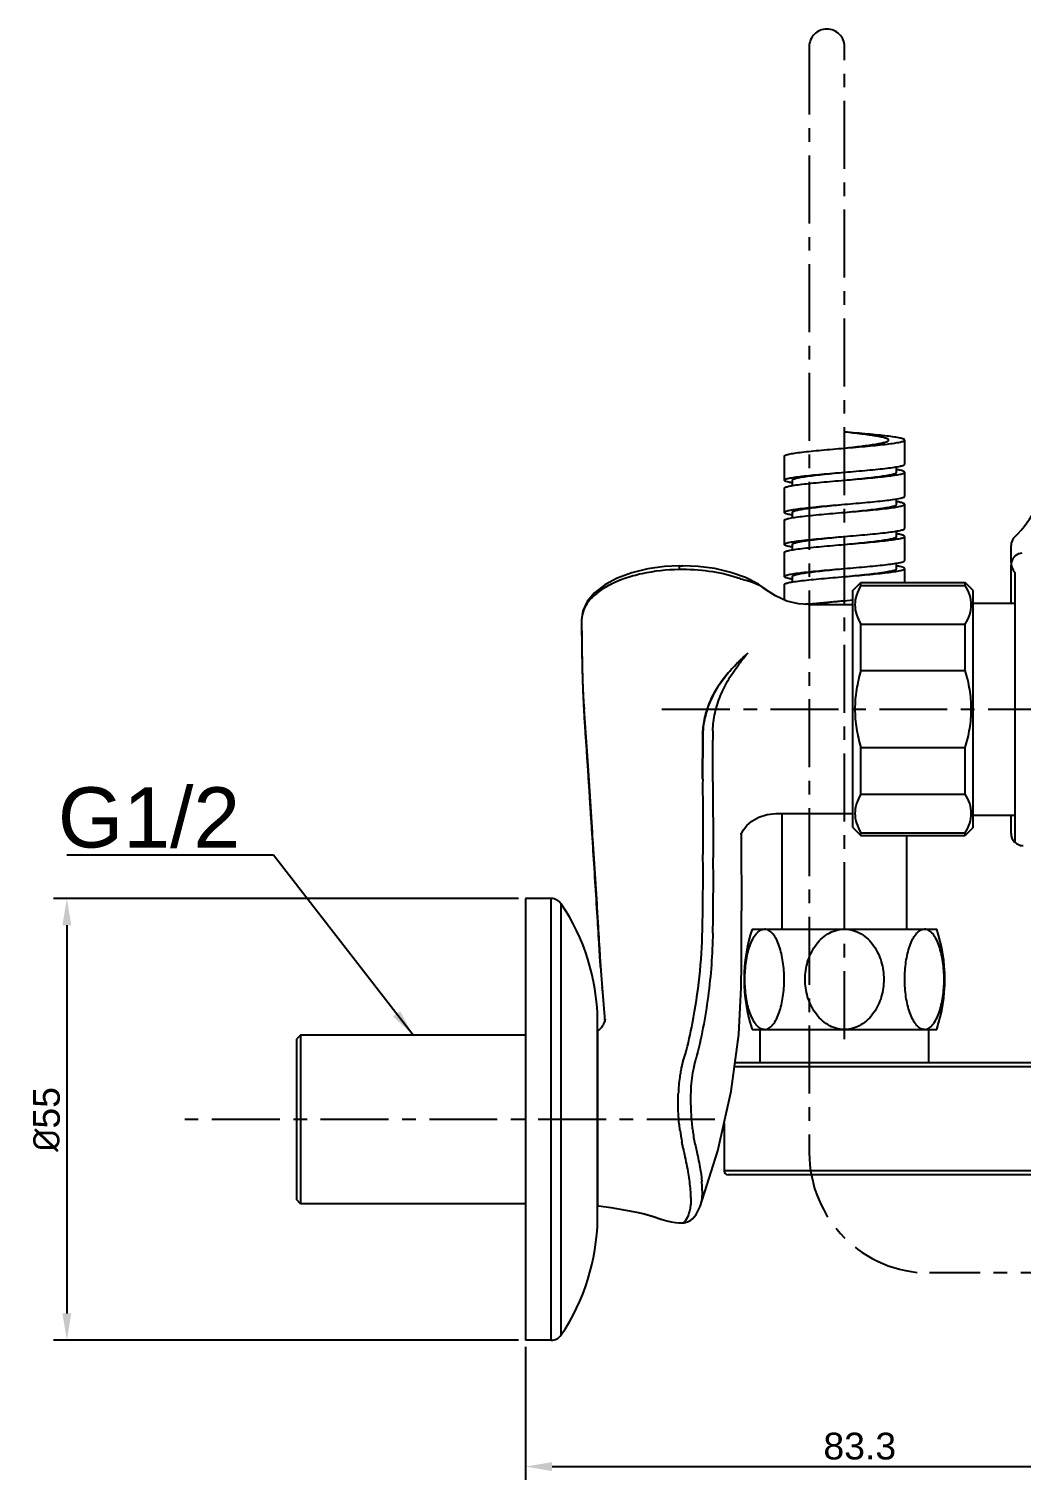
# Model space of a CAD drawing. Header units: millimetres. Extents: x 601 to 1195, y -13 to 407.
# Drawn here: x 840.8 to 933.6, y 150.3 to 285.8 of the extents above; entities that cross this region are included whole.
import ezdxf

# ---------------------------------------------------------------- set-up
doc = ezdxf.new("R2010")
doc.units = ezdxf.units.MM
doc.header["$LTSCALE"] = 0.1
doc.linetypes.add('CENTERX2', pattern=[101.6, 63.5, -12.7, 12.7, -12.7])
for name, color, linetype in [('02___PRT_ALL_AXES', 7, 'Continuous'), ('CENTER', 1, 'CENTERX2'), ('DIM', 3, 'Continuous')]:
    doc.layers.add(name, color=color, linetype=linetype)
doc.styles.get("Standard").update_dxf_attribs({"font": 'arial.ttf'})
doc.dimstyles.new('ISO-25', dxfattribs={"dimtxt": 2.5, "dimasz": 2.5, "dimexe": 1.25, "dimexo": 0.625, "dimtad": 1, "dimlfac": 3, "dimtxsty": 'Standard', "dimcen": 2.5, "dimadec": 0, "dimazin": 0, "dimtfac": 1, "dimtmove": 0, "dimatfit": 3, "dimfxl": 0, "dimarcsym": 0})

# ---------------------------------------------------------------- blocks, each defined once
blk = doc.blocks.new('*D28')
at = {"layer": 'Defpoints', "color": 0}
for p in [(887.21, 204.59), (844.37, 163.34), (887.21, 163.34)]:
    blk.add_point(p, dxfattribs=at)
at = {"layer": 'DIM', "color": 0, "lineweight": -2}
for p, q in [((886.58, 204.59), (843.12, 204.59)), ((844.37, 202.09), (844.37, 165.84)), ((886.58, 163.34), (843.12, 163.34))]:
    blk.add_line(p, q, dxfattribs=at)
at = {"layer": 'DIM', "color": 0}
for points in [[(843.95, 202.09), (844.78, 202.09), (844.37, 204.59)], [(843.95, 165.84), (844.78, 165.84), (844.37, 163.34)]]:
    blk.add_solid(points, dxfattribs=at)
at = {"layer": 'DIM', "color": 0, "insert": (842.47, 183.96), "char_height": 2.5, "attachment_point": 5, "rotation": 90}
blk.add_mtext('{\\fISOCPEUR|b0|i0|c0|p34;%%C}55', dxfattribs=at)
blk = doc.blocks.new('*D35')
at = {"layer": 'Defpoints', "color": 0}
for p in [(949.68, 175.72), (887.21, 163.34), (949.68, 151.53)]:
    blk.add_point(p, dxfattribs=at)
at = {"layer": 'DIM', "color": 0, "lineweight": -2}
for p, q in [((949.68, 175.1), (949.68, 150.28)), ((887.21, 162.71), (887.21, 150.28)), ((889.71, 151.53), (947.18, 151.53))]:
    blk.add_line(p, q, dxfattribs=at)
at = {"layer": 'DIM', "color": 0}
for points in [[(889.71, 151.95), (889.71, 151.11), (887.21, 151.53)], [(947.18, 151.95), (947.18, 151.11), (949.68, 151.53)]]:
    blk.add_solid(points, dxfattribs=at)
at = {"layer": 'DIM', "color": 0, "insert": (918.45, 153.43), "char_height": 2.5, "attachment_point": 5}
blk.add_mtext('83.3', dxfattribs=at)

msp = doc.modelspace()

# ---------------------------------------------------------------- linework, layer by layer
at = {"color": 7, "linetype": 'Continuous'}
for p, q in [((917.0219, 246.6602), (917.0219, 248.1602)), ((922.6469, 245.1602), (922.6469, 247.4102)), ((911.3969, 245.9102), (911.3969, 243.6602)), ((921.8969, 244.4102), (921.8969, 244.9142)), ((922.6469, 242.1602), (922.6469, 244.4102)), ((911.3969, 242.9102), (911.3969, 240.6602)), ((912.1469, 243.6602), (912.1469, 243.1563)), ((921.8969, 241.4102), (921.8969, 241.9128)), ((922.6469, 239.1602), (922.6469, 241.4102)), ((911.3969, 239.9102), (911.3969, 237.6602)), ((912.1469, 240.6602), (912.1469, 240.1572)), ((921.8969, 238.4102), (921.8969, 238.9133)), ((912.1469, 237.6602), (912.1469, 237.1577)), ((922.6469, 236.1602), (922.6469, 238.4102)), ((932.5844, 235.9643), (932.5844, 237.561)), ((911.3969, 236.9102), (911.3969, 234.6602)), ((921.8969, 235.4102), (921.8969, 235.9142)), ((898.6454, 235.3703), (897.1538, 235.0093)), ((900.2, 235.5892), (898.6454, 235.3703)), ((901.6051, 235.6642), (900.1974, 235.5889)), ((901.6025, 235.6643), (901.9094, 235.6643)), ((901.9094, 235.3153), (901.8342, 235.3152)), ((906.4146, 235.0533), (904.914, 235.4009)), ((912.1469, 234.6602), (912.1469, 234.1562)), ((922.6469, 234.0977), (922.6469, 235.4102)), ((932.5844, 232.1852), (932.5844, 235.7363)), ((932.9594, 209.8217), (932.9594, 235.0187)), ((910.5632, 232.8525), (909.658, 233.4655)), ((911.3969, 233.9102), (911.3969, 232.4816)), ((917.8094, 233.3477), (918.5594, 234.0977)), ((917.8094, 211.2228), (917.8094, 233.3477)), ((917.8094, 211.2228), (917.8094, 233.3477)), ((918.5594, 233.8289), (918.5594, 234.0977)), ((918.5594, 233.8289), (928.3094, 233.8289)), ((928.3094, 233.8289), (928.3094, 234.0977)), ((929.0594, 233.3477), (928.3094, 234.0977)), ((929.0594, 211.2228), (929.0594, 233.3477)), ((913.6308, 232.0429), (913.6528, 232.0459)), ((917.0219, 232.4102), (917.8097, 232.4773)), ((929.0594, 232.1852), (932.9594, 232.1852)), ((892.4605, 230.5971), (892.461, 230.4552)), ((892.461, 230.6086), (892.4608, 230.5973)), ((918.5594, 225.887), (918.5594, 230.2271)), ((918.5594, 230.2271), (928.3094, 230.2271)), ((928.3094, 225.887), (928.3094, 230.2271)), ((918.5594, 225.887), (928.3094, 225.887)), ((892.5484, 224.8723), (892.6701, 222.2878)), ((892.6601, 222.6269), (892.685, 222.2692)), ((892.6712, 222.288), (892.6724, 222.2684)), ((903.7767, 219.6548), (903.7718, 215.7526)), ((904.7312, 215.4837), (904.7325, 219.369)), ((918.5594, 214.3433), (918.5594, 218.6835)), ((918.5594, 218.6835), (928.3094, 218.6835)), ((928.3094, 214.3433), (928.3094, 218.6835)), ((918.5594, 214.3433), (928.3094, 214.3433)), ((893.3111, 212.6732), (893.4341, 210.7575)), ((929.0594, 212.3852), (932.9594, 212.3852)), ((932.5844, 210.6602), (932.5844, 212.3852)), ((893.4341, 210.7575), (893.494, 209.8198)), ((907.3788, 210.6578), (907.3789, 210.5934)), ((907.3815, 210.5921), (907.4306, 210.7251)), ((917.8094, 211.2227), (918.5594, 210.4727)), ((918.5594, 210.4727), (918.5594, 210.7416)), ((918.5594, 210.7416), (928.3094, 210.7416)), ((929.0594, 211.2227), (928.3094, 210.4727)), ((928.3094, 210.4727), (928.3094, 210.7416)), ((893.4878, 209.8293), (893.9667, 202.3377)), ((903.7993, 208.6726), (903.7993, 208.699)), ((904.7624, 208.4265), (904.7624, 208.4044)), ((889.6225, 163.3386), (889.6225, 204.5886)), ((890.5549, 163.8342), (890.5549, 204.093)), ((908.3969, 201.7352), (925.6469, 201.7352)), ((894.2467, 197.8273), (894.3996, 195.8544)), ((894.3645, 196.2982), (894.3999, 195.8545)), ((894.4001, 195.8522), (894.6328, 193.1801)), ((907.3689, 196.2836), (907.3692, 196.3044)), ((893.9568, 174.6434), (893.9568, 193.2839)), ((894.3413, 192.5668), (894.1366, 192.3564)), ((894.3968, 192.6516), (894.3413, 192.5668)), ((894.5176, 192.876), (894.4623, 192.7616)), ((894.4623, 192.7616), (894.4626, 192.7621)), ((894.6624, 193.2959), (894.6608, 193.2873)), ((866.2094, 191.8386), (865.8344, 191.4636)), ((865.8344, 191.4634), (865.8344, 176.4638)), ((887.2094, 191.8386), (866.2094, 191.8386)), ((866.2094, 191.8386), (866.2094, 176.0886)), ((894.1366, 192.3564), (893.9594, 192.2308)), ((893.9594, 192.2308), (893.9594, 175.8982)), ((907.0655, 191.2431), (907.152, 191.8939)), ((908.3969, 192.3602), (925.6469, 192.3602)), ((909.1469, 189.2852), (909.1469, 192.3602)), ((924.8969, 189.2852), (924.8969, 192.3602)), ((906.7553, 188.9102), (960.5219, 188.9102)), ((906.8052, 189.2852), (947.7051, 189.2852)), ((905.601, 182.8184), (906.4459, 186.5827)), ((905.7719, 183.5795), (905.7719, 179.1602)), ((903.5239, 175.8177), (905.1979, 181.0221)), ((960.5219, 179.1602), (905.7719, 179.1602)), ((960.1467, 178.7852), (906.147, 178.7852)), ((866.2094, 176.0886), (865.8344, 176.4636)), ((887.2094, 176.0886), (866.2094, 176.0886)), ((894.0718, 175.8875), (894.0721, 175.8875)), ((896.5951, 175.4934), (897.5911, 175.2999)), ((897.5901, 175.3001), (897.5903, 175.3)), ((897.5904, 175.3001), (898.31, 175.1362)), ((897.7723, 175.2585), (898.3404, 175.1285)), ((898.31, 175.1362), (899.1414, 174.9014)), ((898.3404, 175.1285), (899.1883, 174.8866)), ((899.1414, 174.9014), (899.8611, 174.6572)), ((899.1883, 174.8866), (899.8817, 174.6502)), ((902.8515, 174.7014), (903.1555, 175.0713)), ((903.1555, 175.0713), (903.2606, 175.2663)), ((903.5023, 175.7593), (903.4983, 175.7488)), ((903.5241, 175.8182), (903.5237, 175.817)), ((903.5433, 175.8767), (903.5407, 175.8688)), ((899.8817, 174.6502), (899.8822, 174.65)), ((900.4105, 174.4861), (900.8206, 174.3972)), ((901.5397, 174.3102), (901.5405, 174.3102)), ((901.5397, 174.3102), (901.8276, 174.2916)), ((901.8276, 174.2916), (901.8343, 174.2913)), ((901.8344, 174.2913), (902.0229, 174.295)), ((902.5858, 174.4994), (902.6766, 174.5505)), ((902.8516, 174.7012), (902.8446, 174.6942))]:
    msp.add_line(p, q, dxfattribs=at)
for p, q in [((913.6636, 232.0411), (917.8094, 232.0411)), ((910.6101, 212.5292), (917.8094, 212.5292))]:
    msp.add_line(p, q)
at = {"color": 40, "linetype": 'Continuous'}
for p, q in [((892.685, 222.2692), (892.6601, 222.6271)), ((892.6763, 222.2069), (892.6778, 222.191)), ((903.7721, 215.7525), (903.7756, 219.6544)), ((903.7718, 215.7526), (903.7721, 215.7525))]:
    msp.add_line(p, q, dxfattribs=at)
at = {"color": 7, "linetype": 'Continuous'}
for points in [[(895.7901, 234.5111), (894.6163, 233.8853), (893.6759, 233.1538), (892.9918, 232.3322)], [(895.7904, 234.5113), (894.6162, 233.8852), (893.6757, 233.1535)], [(898.6474, 235.3707), (897.1549, 235.0096), (895.7901, 234.5111)], [(904.9139, 235.4009), (903.3464, 235.6046), (901.9094, 235.6641)], [(909.655, 233.4613), (908.9794, 233.9442), (907.7888, 234.565), (906.4139, 235.0534)], [(892.992, 232.3324), (892.5913, 231.4538), (892.4609, 230.6087)], [(892.9918, 232.3322), (892.5912, 231.4536), (892.4964, 230.839)], [(913.6636, 232.0411), (912.7245, 232.1118), (911.6286, 232.3784), (910.5632, 232.8525)], [(892.4605, 230.5941), (892.4888, 227.7025), (892.5484, 224.8723)], [(892.6644, 222.2952), (892.9072, 218.7489), (893.1826, 214.5727), (893.4878, 209.8292)], [(892.6724, 222.2684), (892.714, 221.6671), (892.7647, 220.9426), (892.822, 220.104), (892.8808, 219.2361), (892.9397, 218.357), (893.0001, 217.4486), (893.0614, 216.5173), (893.1235, 215.5684), (893.186, 214.6076), (893.2487, 213.6407), (893.3111, 212.6732)], [(907.4306, 210.7251), (907.5902, 211.0162), (907.8973, 211.4049), (908.3751, 211.8226), (909.0208, 212.1932), (909.812, 212.4473), (910.6101, 212.5292)], [(893.494, 209.8198), (893.6094, 208.0082), (893.6648, 207.1361), (893.7189, 206.2847), (893.7717, 205.4524), (893.8233, 204.638), (893.874, 203.8397), (893.9489, 202.6616)], [(893.9667, 202.3377), (894.1038, 200.0709), (894.2467, 197.8273)], [(905.1979, 181.0223), (906.4458, 186.5823), (907.152, 191.8933), (907.3689, 196.2836)], [(894.4659, 192.7598), (894.452, 192.7338), (894.332, 192.5551), (894.1264, 192.348), (893.9594, 192.2308)], [(894.6608, 193.2873), (894.627, 193.158), (894.5176, 192.876)], [(893.9594, 175.8982), (893.9732, 175.8973), (894.052, 175.8896), (894.0724, 175.8869)], [(894.0721, 175.8875), (895.1975, 175.7295), (896.5951, 175.4934)], [(902.8515, 174.7014), (903.1644, 175.0844), (903.4497, 175.6236), (903.4994, 175.75)], [(899.8809, 174.6505), (899.9732, 174.6176), (900.4119, 174.4857)], [(900.8201, 174.3972), (901.2202, 174.3394), (901.54, 174.3101)], [(902.0229, 174.295), (902.3701, 174.379), (902.6749, 174.549), (902.8446, 174.6942)]]:
    msp.add_lwpolyline(points, dxfattribs=at)
for centre, radius, start, end in [((927.3347, 244.4348), 8.2498, 312.842177, 359.999041), ((933.7092, 237.561), 1.1248, 132.839558, 180.004291), ((933.7094, 235.7363), 1.125, 170.842377, 180.001916), ((933.7094, 235.7363), 1.125, 95.178265, 165.222892), ((907.4627, 230.7551), 3.4837, 50.999135, 51.370707), ((918.7992, 183.4362), 48.9388, 96.047336, 96.435958), ((1138.2934, 231.571), 245.8349, 180.260069, 180.887557), ((1237.7269, 232.9872), 345.2784, 180.866949, 181.012821), ((1039.6105, 229.3063), 147.128, 180.943322, 181.640664), ((895.5182, 222.4948), 2.8608, 184.156834, 184.55128), ((895.4899, 222.4924), 2.8324, 184.547365, 187.620511), ((-1247.2526, 75.4446), 2144.9686, 3.6011793, 3.9250073), ((1613.1348, 214.8759), 709.3627, 179.9291994, 180.4989233), ((1689.6438, 215.2308), 784.9117, 179.9815758, 180.4966463), ((902.3783, 210.5205), 5.0011, 1.548735, 1.971536), ((902.574, 210.5254), 4.8054, 0.80999, 1.552299), ((2142.7047, 211.0758), 1235.3265, 180.0223773, 180.353737), ((933.7094, 210.6602), 1.125, 180, 270), ((897.554, 210.0896), 4.0746, 183.6637, 184.765499), ((669.2751, 206.6105), 234.5326, 358.787975, 0.503773), ((655.9053, 206.2237), 248.8662, 358.88216, 0.502157), ((889.6225, 203.4636), 1.125, 34.017118, 90), ((574.4608, 201.3934), 332.9473, 359.124223, 0.353734), ((898.2985, 202.6113), 4.3404, 183.61325, 184.156722), ((1094.8815, 211.9523), 201.1186, 183.427013, 183.951659), ((897.786, 193.2472), 3.146, 179.110588, 180.383108), ((897.6666, 193.2488), 3.0265, 178.787292, 179.104369), ((891.2856, 193.0238), 3.3674, 4.619249, 4.923757), ((891.284, 193.0237), 3.369, 3.439679, 4.619176), ((772.8911, 234.2205), 136.6066, 340.810696, 341.151343), ((906.4987, 187.9683), 4.7857, 163.604617, 167.067179), ((852.952, 202.0497), 51.7163, 345.168528, 346.054934), ((921.5775, 185.5329), 18.921, 184.720994, 186.866874), ((919.7008, 185.2605), 18.188, 187.342188, 190.788052), ((906.1469, 179.1602), 0.375, 180, 270), ((900.7409, 176.7753), 2.9429, 339.832777, 341.027835), ((900.5998, 176.8239), 3.0921, 341.026243, 342.009209), ((889.6225, 164.4636), 1.125, 270, 325.982882)]:
    msp.add_arc(centre, radius, start, end, dxfattribs=at)
for points, knots in [([(922.6468, 247.4102), (922.6468, 247.4283), (922.6115, 247.4719), (922.4675, 247.5381), (922.1551, 247.6175), (921.6414, 247.704), (920.9492, 247.7941), (920.1076, 247.8849), (919.1472, 247.9765), (918.1053, 248.0683), (917.3877, 248.1292), (917.0219, 248.1602)], [0, 0, 0, 0, 0.00947914, 0.02586925, 0.08427734, 0.17677148, 0.30036676, 0.45053256, 0.62162202, 0.80712702, 1, 1, 1, 1]), ([(921.1469, 247.4102), (921.1468, 247.4512), (921.0692, 247.5083), (920.9606, 247.5562), (920.8215, 247.6031), (920.6493, 247.6485), (920.3514, 247.7147), (919.9027, 247.7938), (919.285, 247.8849), (918.3128, 248.0112), (917.5482, 248.0993), (917.0219, 248.1602)], [0, 0, 0, 0, 0.02901495, 0.05477006, 0.08884922, 0.13123218, 0.1816477, 0.30489984, 0.45428891, 0.62428992, 1, 1, 1, 1]), ([(911.3969, 245.9102), (911.3969, 245.9283), (911.4322, 245.9719), (911.5762, 246.0382), (911.8886, 246.1175), (912.4023, 246.204), (913.0945, 246.2941), (913.9361, 246.3849), (914.8965, 246.4765), (915.9384, 246.5683), (916.656, 246.6292), (917.0219, 246.6602)], [0, 0, 0, 0, 0.00948067, 0.02586851, 0.08427711, 0.17677183, 0.3003672, 0.45053401, 0.62162062, 0.80713169, 1, 1, 1, 1]), ([(917.0219, 246.6602), (917.5482, 246.7212), (918.3128, 246.8093), (919.285, 246.9355), (919.9027, 247.0267), (920.3514, 247.1058), (920.6493, 247.172), (920.8215, 247.2174), (920.9606, 247.2642), (921.0692, 247.3121), (921.1469, 247.3693), (921.1469, 247.4102)], [0, 0, 0, 0, 0.37570946, 0.54571095, 0.6950998, 0.81835206, 0.86876809, 0.91115059, 0.94523018, 0.97098498, 1, 1, 1, 1]), ([(917.0219, 246.6602), (917.3877, 246.6913), (918.1053, 246.7522), (919.1472, 246.844), (920.1076, 246.9356), (920.9492, 247.0264), (921.6414, 247.1164), (922.1551, 247.203), (922.4676, 247.2823), (922.6115, 247.3486), (922.6468, 247.3922), (922.6468, 247.4102)], [0, 0, 0, 0, 0.19286865, 0.37838038, 0.54946763, 0.6996347, 0.82322982, 0.91572383, 0.97413146, 0.99052063, 1, 1, 1, 1]), ([(911.3969, 243.6602), (911.3969, 243.6783), (911.4322, 243.7219), (911.5762, 243.7882), (911.8886, 243.8675), (912.4023, 243.954), (913.0945, 244.0441), (913.9361, 244.1349), (914.8965, 244.2265), (915.9384, 244.3183), (916.656, 244.3792), (917.0219, 244.4102)], [0, 0, 0, 0, 0.00948067, 0.02586851, 0.08427711, 0.17677183, 0.3003672, 0.45053401, 0.62162062, 0.80713169, 1, 1, 1, 1]), ([(912.1469, 243.6602), (912.1469, 243.6777), (912.1753, 243.72), (912.2518, 243.7618), (912.3695, 243.8078), (912.5311, 243.8527), (912.7355, 243.8987), (913.0873, 243.9647), (913.6177, 244.0439), (914.3474, 244.1349), (915.1798, 244.2264), (916.0828, 244.3183), (916.7048, 244.3792), (917.0219, 244.4102)], [0, 0, 0, 0, 0.01054561, 0.02752416, 0.05273653, 0.08649964, 0.12871063, 0.17907502, 0.30247599, 0.45226604, 0.62284603, 0.80776556, 1, 1, 1, 1]), ([(917.0219, 244.4102), (917.3877, 244.4413), (918.1053, 244.5022), (919.1472, 244.594), (920.1076, 244.6856), (920.9492, 244.7764), (921.6414, 244.8664), (922.1551, 244.953), (922.4676, 245.0323), (922.6115, 245.0986), (922.6468, 245.1422), (922.6468, 245.1602)], [0, 0, 0, 0, 0.19286865, 0.37838038, 0.54946763, 0.6996347, 0.82322982, 0.91572383, 0.97413146, 0.99052063, 1, 1, 1, 1]), ([(917.0219, 243.6602), (917.3389, 243.6913), (917.9609, 243.7522), (918.8639, 243.844), (919.6963, 243.9355), (920.426, 244.0265), (920.9564, 244.1058), (921.3083, 244.1717), (921.5126, 244.2178), (921.6742, 244.2627), (921.7919, 244.3087), (921.8684, 244.3505), (921.8968, 244.3928), (921.8968, 244.4102)], [0, 0, 0, 0, 0.19223443, 0.3771539, 0.54773381, 0.69752375, 0.82092462, 0.87129006, 0.91349991, 0.94726419, 0.97247535, 0.98945499, 1, 1, 1, 1]), ([(917.0219, 243.6602), (917.3877, 243.6913), (918.1053, 243.7522), (919.1472, 243.844), (920.1076, 243.9356), (920.9492, 244.0264), (921.6414, 244.1164), (922.1551, 244.203), (922.4676, 244.2823), (922.6115, 244.3486), (922.6469, 244.3922), (922.6469, 244.4102)], [0, 0, 0, 0, 0.19286813, 0.37837922, 0.54946606, 0.69963326, 0.82322905, 0.91572407, 0.97413268, 0.9905182, 1, 1, 1, 1]), ([(922.6469, 244.4102), (922.6469, 244.4362), (922.6023, 244.4744), (922.5357, 244.5066), (922.4108, 244.5527), (922.2002, 244.6043), (922.0147, 244.6394), (921.9079, 244.6577)], [0, 0, 0, 0, 0.09763661, 0.18096714, 0.29088257, 0.59202664, 1, 1, 1, 1]), ([(912.1277, 243.4141), (912.022, 243.4323), (911.8386, 243.4672), (911.6302, 243.5186), (911.5068, 243.5644), (911.4408, 243.5965), (911.3968, 243.6345), (911.3969, 243.6602)], [0, 0, 0, 0, 0.40783464, 0.70886986, 0.81875402, 0.90210813, 1, 1, 1, 1]), ([(911.3969, 242.9102), (911.3968, 242.9283), (911.4322, 242.9719), (911.5761, 243.0382), (911.8886, 243.1175), (912.4023, 243.204), (913.0945, 243.2941), (913.9361, 243.3849), (914.8965, 243.4765), (915.9384, 243.5683), (916.656, 243.6292), (917.0219, 243.6602)], [0, 0, 0, 0, 0.00948093, 0.02586725, 0.08427503, 0.17676955, 0.30036535, 0.45053287, 0.62162016, 0.80713165, 1, 1, 1, 1]), ([(911.3969, 240.6602), (911.3968, 240.6783), (911.4322, 240.7219), (911.5761, 240.7882), (911.8886, 240.8675), (912.4023, 240.954), (913.0945, 241.0441), (913.9361, 241.1349), (914.8965, 241.2265), (915.9384, 241.3183), (916.656, 241.3792), (917.0219, 241.4102)], [0, 0, 0, 0, 0.00948093, 0.02586725, 0.08427503, 0.17676955, 0.30036535, 0.45053287, 0.62162016, 0.80713165, 1, 1, 1, 1]), ([(912.1469, 240.6602), (912.1469, 240.6777), (912.1753, 240.72), (912.2518, 240.7618), (912.3695, 240.8078), (912.5311, 240.8527), (912.7355, 240.8987), (913.0873, 240.9647), (913.6177, 241.0439), (914.3474, 241.1349), (915.1798, 241.2264), (916.0828, 241.3183), (916.7048, 241.3792), (917.0219, 241.4102)], [0, 0, 0, 0, 0.01054615, 0.02752368, 0.05273722, 0.08649915, 0.12871132, 0.17907459, 0.30247566, 0.45226582, 0.62284591, 0.80776551, 1, 1, 1, 1]), ([(917.0219, 241.4102), (917.3877, 241.4413), (918.1053, 241.5022), (919.1472, 241.594), (920.1076, 241.6856), (920.9492, 241.7764), (921.6414, 241.8664), (922.1551, 241.953), (922.4676, 242.0323), (922.6115, 242.0986), (922.6469, 242.1422), (922.6469, 242.1602)], [0, 0, 0, 0, 0.19286813, 0.37837922, 0.54946606, 0.69963326, 0.82322905, 0.91572407, 0.97413268, 0.9905182, 1, 1, 1, 1]), ([(917.0219, 240.6602), (917.3389, 240.6913), (917.9609, 240.7522), (918.8639, 240.844), (919.6963, 240.9355), (920.426, 241.0265), (920.9564, 241.1058), (921.3083, 241.1717), (921.5126, 241.2178), (921.6742, 241.2627), (921.7919, 241.3087), (921.8684, 241.3505), (921.8968, 241.3928), (921.8968, 241.4102)], [0, 0, 0, 0, 0.19223445, 0.3771539, 0.54773375, 0.6975236, 0.82092436, 0.87129062, 0.91349954, 0.94726483, 0.97247493, 0.98945556, 1, 1, 1, 1]), ([(917.0219, 240.6602), (917.3877, 240.6913), (918.1053, 240.7522), (919.1472, 240.844), (920.1076, 240.9356), (920.9492, 241.0264), (921.6414, 241.1164), (922.1551, 241.203), (922.4675, 241.2823), (922.6115, 241.3486), (922.6468, 241.3922), (922.6468, 241.4102)], [0, 0, 0, 0, 0.19286862, 0.37838001, 0.54946675, 0.69963344, 0.82322846, 0.91572267, 0.97413075, 0.99052086, 1, 1, 1, 1]), ([(922.6468, 241.4102), (922.6468, 241.436), (922.6029, 241.4739), (922.537, 241.506), (922.4137, 241.5518), (922.2055, 241.6031), (922.0223, 241.638), (921.9167, 241.6562)], [0, 0, 0, 0, 0.09790461, 0.18127707, 0.29114119, 0.59218691, 1, 1, 1, 1]), ([(912.1428, 240.4115), (912.035, 240.4299), (911.8478, 240.4652), (911.6352, 240.5171), (911.5091, 240.5634), (911.4419, 240.5957), (911.3969, 240.6341), (911.3969, 240.6602)], [0, 0, 0, 0, 0.40808717, 0.70934568, 0.81926592, 0.90259531, 1, 1, 1, 1]), ([(911.3969, 239.9102), (911.3969, 239.9283), (911.4322, 239.9719), (911.5762, 240.0381), (911.8886, 240.1175), (912.4023, 240.204), (913.0945, 240.2941), (913.9361, 240.3849), (914.8965, 240.4765), (915.9384, 240.5683), (916.656, 240.6292), (917.0219, 240.6602)], [0, 0, 0, 0, 0.00947914, 0.02586925, 0.08427733, 0.17677154, 0.30036656, 0.45053325, 0.62161999, 0.80713138, 1, 1, 1, 1]), ([(917.0219, 238.4102), (917.3877, 238.4413), (918.1053, 238.5022), (919.1472, 238.594), (920.1076, 238.6856), (920.9492, 238.7764), (921.6414, 238.8664), (922.1551, 238.953), (922.4675, 239.0323), (922.6115, 239.0986), (922.6468, 239.1422), (922.6468, 239.1602)], [0, 0, 0, 0, 0.19286862, 0.37838001, 0.54946675, 0.69963344, 0.82322846, 0.91572267, 0.97413075, 0.99052086, 1, 1, 1, 1]), ([(922.6468, 238.4102), (922.6468, 238.4363), (922.6018, 238.4747), (922.5346, 238.5071), (922.4085, 238.5534), (922.1959, 238.6053), (922.0087, 238.6406), (921.9009, 238.6589)], [0, 0, 0, 0, 0.09740469, 0.18073408, 0.29065432, 0.59191283, 1, 1, 1, 1]), ([(911.3969, 237.6602), (911.3969, 237.6783), (911.4322, 237.7219), (911.5762, 237.7881), (911.8886, 237.8675), (912.4023, 237.954), (913.0945, 238.0441), (913.9361, 238.1349), (914.8965, 238.2265), (915.9384, 238.3183), (916.656, 238.3792), (917.0219, 238.4102)], [0, 0, 0, 0, 0.00947914, 0.02586925, 0.08427733, 0.17677154, 0.30036656, 0.45053325, 0.62161999, 0.80713138, 1, 1, 1, 1]), ([(911.3969, 236.9102), (911.3969, 236.9283), (911.4322, 236.9718), (911.5761, 237.0382), (911.8887, 237.1175), (912.4023, 237.204), (913.0945, 237.2941), (913.9361, 237.3849), (914.8965, 237.4765), (915.9384, 237.5683), (916.656, 237.6292), (917.0219, 237.6602)], [0, 0, 0, 0, 0.00947906, 0.02586638, 0.0842749, 0.17677006, 0.30036597, 0.45053334, 0.62162036, 0.80713166, 1, 1, 1, 1]), ([(912.127, 237.4143), (912.0214, 237.4324), (911.8382, 237.4673), (911.63, 237.5187), (911.5067, 237.5644), (911.4408, 237.5965), (911.3969, 237.6345), (911.3969, 237.6602)], [0, 0, 0, 0, 0.40781309, 0.70885881, 0.81872293, 0.90209539, 1, 1, 1, 1]), ([(912.1469, 237.6602), (912.1469, 237.6777), (912.1753, 237.72), (912.2518, 237.7618), (912.3695, 237.8078), (912.5311, 237.8527), (912.7355, 237.8987), (913.0873, 237.9647), (913.6177, 238.0439), (914.3474, 238.1349), (915.1798, 238.2264), (916.0828, 238.3183), (916.7048, 238.3792), (917.0219, 238.4102)], [0, 0, 0, 0, 0.01054655, 0.02752327, 0.05273776, 0.08649868, 0.12871189, 0.17907414, 0.30247528, 0.45226553, 0.62284573, 0.80776543, 1, 1, 1, 1]), ([(917.0219, 237.6602), (917.3389, 237.6913), (917.9609, 237.7522), (918.8639, 237.844), (919.6963, 237.9355), (920.426, 238.0265), (920.9564, 238.1058), (921.3083, 238.1717), (921.5126, 238.2178), (921.6742, 238.2627), (921.7919, 238.3087), (921.8684, 238.3505), (921.8968, 238.3928), (921.8968, 238.4102)], [0, 0, 0, 0, 0.1922345, 0.37715397, 0.54773379, 0.69752358, 0.82092425, 0.87129095, 0.91349933, 0.94726527, 0.97247462, 0.98945601, 1, 1, 1, 1]), ([(917.0219, 237.6602), (917.3877, 237.6913), (918.1053, 237.7522), (919.1472, 237.844), (920.1076, 237.9356), (920.9492, 238.0264), (921.6414, 238.1164), (922.1551, 238.203), (922.4676, 238.2823), (922.6115, 238.3486), (922.6469, 238.3922), (922.6468, 238.4102)], [0, 0, 0, 0, 0.19286835, 0.37837984, 0.54946713, 0.69963465, 0.82323045, 0.91572497, 0.97413275, 0.99051907, 1, 1, 1, 1]), ([(917.0219, 235.4102), (917.3877, 235.4413), (918.1053, 235.5022), (919.1472, 235.594), (920.1076, 235.6856), (920.9492, 235.7764), (921.6414, 235.8664), (922.1551, 235.953), (922.4676, 236.0323), (922.6115, 236.0986), (922.6469, 236.1422), (922.6468, 236.1602)], [0, 0, 0, 0, 0.19286835, 0.37837984, 0.54946713, 0.69963465, 0.82323045, 0.91572497, 0.97413275, 0.99051907, 1, 1, 1, 1]), ([(901.5936, 235.315), (900.4156, 235.3002), (898.6845, 235.1127), (896.534, 234.5248), (895.1481, 233.9546), (894.0072, 233.253), (893.1392, 232.4531), (892.5991, 231.5575), (892.4677, 230.9137), (892.461, 230.6086)], [0, 0, 0, 0, 0.31836561, 0.46624759, 0.60157292, 0.72186441, 0.82653439, 0.91752922, 1, 1, 1, 1]), ([(901.5936, 235.3152), (901.5937, 235.3636), (901.5939, 235.4322), (901.595, 235.5174), (901.5959, 235.5681), (901.5975, 235.6071), (901.5978, 235.6385), (901.6011, 235.652), (901.6003, 235.6643), (901.6024, 235.6643)], [0, 0, 0, 0, 0.41543583, 0.58788811, 0.73270743, 0.84778856, 0.93132913, 0.98224084, 1, 1, 1, 1]), ([(901.8344, 235.3152), (901.8139, 235.3151), (901.7736, 235.3214), (901.7234, 235.3046), (901.6838, 235.3156), (901.644, 235.3163), (901.6121, 235.3226), (901.5936, 235.3151)], [0, 0, 0, 0, 0.2533601, 0.50010238, 0.62648689, 0.75239197, 1, 1, 1, 1]), ([(907.3058, 234.4463), (906.4758, 234.7425), (904.6869, 235.1724), (902.8564, 235.3152), (901.9094, 235.3152)], [0, 0, 0, 0, 0.48200191, 1, 1, 1, 1]), ([(911.3969, 234.6602), (911.3969, 234.6783), (911.4322, 234.7218), (911.5761, 234.7882), (911.8887, 234.8675), (912.4023, 234.954), (913.0945, 235.0441), (913.9361, 235.1349), (914.8965, 235.2265), (915.9384, 235.3183), (916.656, 235.3792), (917.0219, 235.4102)], [0, 0, 0, 0, 0.00947906, 0.02586638, 0.0842749, 0.17677006, 0.30036597, 0.45053334, 0.62162036, 0.80713166, 1, 1, 1, 1]), ([(912.1358, 234.4127), (912.029, 234.431), (911.8435, 234.4661), (911.6329, 234.5178), (911.508, 234.5638), (911.4414, 234.5961), (911.3969, 234.6343), (911.3969, 234.6602)], [0, 0, 0, 0, 0.40797521, 0.70911853, 0.81903602, 0.90237494, 1, 1, 1, 1]), ([(911.3969, 233.9102), (911.3969, 233.9283), (911.4322, 233.9719), (911.5762, 234.0381), (911.8886, 234.1175), (912.4023, 234.204), (913.0945, 234.2941), (913.9361, 234.3849), (914.8965, 234.4765), (915.9384, 234.5683), (916.656, 234.6292), (917.0219, 234.6602)], [0, 0, 0, 0, 0.00947937, 0.02586855, 0.08427617, 0.17677018, 0.3003653, 0.45053237, 0.62161962, 0.80713135, 1, 1, 1, 1]), ([(912.1469, 234.6602), (912.1469, 234.6777), (912.1753, 234.72), (912.2518, 234.7618), (912.3695, 234.8078), (912.5311, 234.8527), (912.7355, 234.8987), (913.0873, 234.9647), (913.6177, 235.0439), (914.3474, 235.1349), (915.1798, 235.2264), (916.0828, 235.3183), (916.7048, 235.3792), (917.0219, 235.4102)], [0, 0, 0, 0, 0.01054296, 0.02752173, 0.05273713, 0.08649708, 0.12871106, 0.17907265, 0.30247396, 0.45226448, 0.62284501, 0.80776507, 1, 1, 1, 1]), ([(917.0219, 234.6602), (917.3389, 234.6913), (917.9609, 234.7522), (918.8639, 234.844), (919.6963, 234.9355), (920.426, 235.0265), (920.9564, 235.1058), (921.3083, 235.1717), (921.5126, 235.2178), (921.6742, 235.2627), (921.7919, 235.3087), (921.8684, 235.3505), (921.8968, 235.3928), (921.8968, 235.4102)], [0, 0, 0, 0, 0.1922346, 0.37715412, 0.54773396, 0.69752373, 0.82092432, 0.87129091, 0.91349931, 0.94726541, 0.97247451, 0.98945626, 1, 1, 1, 1]), ([(917.0219, 234.6602), (917.3877, 234.6913), (918.1053, 234.7522), (919.1472, 234.844), (920.1076, 234.9356), (920.9492, 235.0264), (921.6414, 235.1164), (922.1551, 235.203), (922.4675, 235.2823), (922.6115, 235.3486), (922.6468, 235.3922), (922.6468, 235.4102)], [0, 0, 0, 0, 0.19286831, 0.37837938, 0.54946599, 0.6996328, 0.82322817, 0.91572289, 0.97413149, 0.99051933, 1, 1, 1, 1]), ([(922.6468, 235.4102), (922.6469, 235.436), (922.6029, 235.474), (922.5369, 235.5061), (922.4135, 235.5519), (922.2051, 235.6032), (922.0217, 235.6381), (921.916, 235.6563)], [0, 0, 0, 0, 0.09789187, 0.18124598, 0.29113014, 0.59216536, 1, 1, 1, 1]), ([(932.6112, 235.7311), (932.6235, 235.6682), (932.6903, 235.4107), (932.8245, 235.1689), (932.9594, 235.0187)], [0, 0, 0, 0, 0.24116531, 1, 1, 1, 1]), ([(907.3053, 234.4464), (907.5422, 234.398), (908.3623, 234.2007), (909.1656, 233.8537), (909.6375, 233.4766)], [0, 0, 0, 0, 0.28585128, 1, 1, 1, 1]), ([(918.5594, 233.8289), (918.3889, 233.5493), (918.1062, 232.9731), (917.9439, 232.028), (918.1062, 231.083), (918.3889, 230.5067), (918.5594, 230.2271)], [0, 0, 0, 0, 0.25785361, 0.50000002, 0.74214641, 1, 1, 1, 1]), ([(928.3094, 230.2271), (928.4799, 230.5067), (928.7625, 231.083), (928.9248, 232.028), (928.7625, 232.9731), (928.4799, 233.5493), (928.3094, 233.8289)], [0, 0, 0, 0, 0.25785361, 0.50000002, 0.74214641, 1, 1, 1, 1]), ([(913.6435, 232.1026), (913.8983, 232.1297), (915.0236, 232.2416), (916.1505, 232.3363), (917.0219, 232.4102)], [0, 0, 0, 0, 0.22663269, 1, 1, 1, 1]), ([(913.6528, 232.0459), (914.1696, 232.116), (915.2925, 232.2407), (916.4167, 232.351), (917.0219, 232.4102)], [0, 0, 0, 0, 0.46171944, 1, 1, 1, 1]), ([(907.0417, 226.6055), (906.5553, 226.1291), (905.6502, 225.1287), (904.7624, 223.7011), (904.2554, 222.4904), (903.9788, 221.5611), (903.8151, 220.6122), (903.7805, 219.9734), (903.7767, 219.6548)], [0, 0, 0, 0, 0.25890001, 0.5109292, 0.63469866, 0.75721526, 0.87882464, 1, 1, 1, 1]), ([(904.716, 220.2651), (904.7333, 220.827), (904.8369, 221.6718), (905.1417, 222.7582), (905.5327, 223.824), (906.1784, 225.1018), (906.8365, 226.0386), (907.1817, 226.4961)], [0, 0, 0, 0, 0.24768947, 0.371928, 0.49668861, 0.74749066, 1, 1, 1, 1]), ([(907.8653, 227.3968), (907.8103, 227.3211), (907.7027, 227.1671), (907.4705, 226.8701), (907.2948, 226.6478), (907.1817, 226.4962)], [0, 0, 0, 0, 0.24820114, 0.49825077, 1, 1, 1, 1]), ([(918.5594, 225.887), (918.3816, 225.3042), (918.0976, 224.1146), (917.9465, 222.2852), (918.0976, 220.4559), (918.3816, 219.2663), (918.5594, 218.6835)], [0, 0, 0, 0, 0.25002676, 0.50000002, 0.74997326, 1, 1, 1, 1]), ([(928.3094, 218.6835), (928.4871, 219.2663), (928.7711, 220.4559), (928.9222, 222.2852), (928.7711, 224.1146), (928.4871, 225.3042), (928.3094, 225.887)], [0, 0, 0, 0, 0.25002676, 0.50000002, 0.74997326, 1, 1, 1, 1]), ([(892.66, 222.6274), (892.66, 222.6026), (892.6609, 222.4894), (892.6658, 222.3762), (892.6712, 222.288)], [0, 0, 0, 0, 0.21908219, 1, 1, 1, 1]), ([(918.5594, 214.3433), (918.3889, 214.0637), (918.1062, 213.4879), (917.9969, 212.85), (917.9969, 212.5424)], [0, 0, 0, 0, 0.51570152, 1, 1, 1, 1]), ([(928.8719, 212.5424), (928.8719, 212.85), (928.7625, 213.4879), (928.4798, 214.0637), (928.3094, 214.3433)], [0, 0, 0, 0, 0.48429888, 1, 1, 1, 1]), ([(917.9969, 212.5424), (917.9969, 212.2349), (918.1062, 211.597), (918.3889, 211.0212), (918.5594, 210.7416)], [0, 0, 0, 0, 0.48429888, 1, 1, 1, 1]), ([(928.3094, 210.7416), (928.4798, 211.0212), (928.7625, 211.597), (928.8719, 212.2349), (928.8719, 212.5424)], [0, 0, 0, 0, 0.51570152, 1, 1, 1, 1]), ([(902.1722, 190.087), (902.4172, 191.0342), (903.2794, 194.8338), (903.6907, 198.7335), (903.7545, 201.6496)], [0, 0, 0, 0, 0.25116179, 1, 1, 1, 1]), ([(904.7234, 201.3689), (904.6841, 199.3898), (904.3983, 195.4211), (903.6359, 191.5147), (903.144, 189.5865)], [0, 0, 0, 0, 0.49867551, 1, 1, 1, 1]), ([(909.552, 192.3602), (909.4829, 192.3602), (909.34, 192.3819), (909.1356, 192.4744), (908.9421, 192.6207), (908.6901, 192.8903), (908.4185, 193.3327), (908.1614, 193.9572), (907.9614, 194.6659), (907.8191, 195.4311), (907.7341, 196.2313), (907.7058, 197.0481), (907.7341, 197.865), (907.8193, 198.6652), (907.9616, 199.4303), (908.1616, 200.139), (908.4188, 200.7633), (908.6905, 201.2056), (908.9425, 201.4751), (909.136, 201.6213), (909.3404, 201.7137), (909.4833, 201.7352), (909.5524, 201.7352)], [0, 0, 0, 0, 0.01932089, 0.03977223, 0.0621235, 0.08673558, 0.14259146, 0.20607123, 0.2751763, 0.34814101, 0.42350599, 0.50001954, 0.57653207, 0.6518949, 0.72485697, 0.79395805, 0.85743199, 0.91327889, 0.93788622, 0.96023339, 0.98068117, 1, 1, 1, 1]), ([(909.552, 192.3602), (909.621, 192.3602), (909.764, 192.3816), (909.9684, 192.474), (910.162, 192.6201), (910.414, 192.8895), (910.6858, 193.3317), (910.943, 193.9561), (911.1431, 194.6648), (911.2855, 195.4301), (911.3706, 196.2304), (911.399, 197.0473), (911.3707, 197.8643), (911.2856, 198.6646), (911.1433, 199.4299), (910.9432, 200.1387), (910.6861, 200.7631), (910.4144, 201.2055), (910.1624, 201.475), (909.9688, 201.6212), (909.7644, 201.7137), (909.6215, 201.7352), (909.5524, 201.7352)], [0, 0, 0, 0, 0.01931949, 0.03976552, 0.06210967, 0.0867145, 0.14255699, 0.20602812, 0.27512989, 0.34809581, 0.42346301, 0.49998032, 0.57649816, 0.65186712, 0.72483623, 0.79394293, 0.85742102, 0.91327252, 0.93788213, 0.96023099, 0.98068003, 1, 1, 1, 1]), ([(917.0219, 192.3602), (916.7483, 192.3602), (916.1981, 192.4414), (915.4418, 192.7832), (914.7905, 193.2951), (914.0832, 194.1377), (913.4997, 195.403), (913.2715, 197.0478), (913.4997, 198.6926), (914.0832, 199.9578), (914.7905, 200.8004), (915.4419, 201.3123), (916.1981, 201.654), (916.7483, 201.7352), (917.0219, 201.7352)], [0, 0, 0, 0, 0.06250661, 0.12504141, 0.18761133, 0.25021029, 0.37504774, 0.50000256, 0.62495682, 0.74979517, 0.81239307, 0.87496166, 0.93749302, 1, 1, 1, 1]), ([(917.0219, 201.7352), (917.2954, 201.7352), (917.8456, 201.654), (918.6018, 201.3123), (919.2532, 200.8004), (919.9605, 199.9578), (920.544, 198.6925), (920.7722, 197.0477), (920.544, 195.4029), (919.9605, 194.1377), (919.2532, 193.2951), (918.6018, 192.7832), (917.8456, 192.4414), (917.2954, 192.3602), (917.0219, 192.3602)], [0, 0, 0, 0, 0.06250646, 0.12504023, 0.18760897, 0.25020631, 0.37504445, 0.50000095, 0.6249562, 0.74979455, 0.81239265, 0.87496134, 0.93749277, 1, 1, 1, 1]), ([(924.4913, 192.3602), (924.4222, 192.3602), (924.2793, 192.3818), (924.0749, 192.4742), (923.8813, 192.6204), (923.6294, 192.8899), (923.3577, 193.3322), (923.1006, 193.9565), (922.9006, 194.6651), (922.7582, 195.4303), (922.6731, 196.2305), (922.6447, 197.0474), (922.673, 197.8643), (922.7581, 198.6646), (922.9005, 199.4299), (923.1005, 200.1387), (923.3576, 200.7631), (923.6293, 201.2055), (923.8813, 201.475), (924.0749, 201.6212), (924.2793, 201.7137), (924.4222, 201.7352), (924.4913, 201.7352)], [0, 0, 0, 0, 0.01932094, 0.03977036, 0.06211888, 0.08672564, 0.1425674, 0.20603263, 0.27512553, 0.34808519, 0.4234511, 0.49996867, 0.57648713, 0.65185686, 0.72482636, 0.79393492, 0.8574157, 0.91326889, 0.9378795, 0.96022942, 0.98067902, 1, 1, 1, 1]), ([(924.4913, 192.3602), (924.5604, 192.3602), (924.7033, 192.3818), (924.9077, 192.4742), (925.1013, 192.6204), (925.3533, 192.8899), (925.6249, 193.3322), (925.8821, 193.9566), (926.0821, 194.6653), (926.2245, 195.4306), (926.3096, 196.2308), (926.3379, 197.0477), (926.3096, 197.8646), (926.2245, 198.6649), (926.0821, 199.4301), (925.8821, 200.1388), (925.6249, 200.7632), (925.3533, 201.2056), (925.1013, 201.4751), (924.9077, 201.6213), (924.7033, 201.7137), (924.5604, 201.7352), (924.4913, 201.7352)], [0, 0, 0, 0, 0.01931947, 0.03976786, 0.06211582, 0.0867243, 0.14257305, 0.20604808, 0.2751517, 0.34811786, 0.42348423, 0.49999993, 0.57651561, 0.651882, 0.72484824, 0.79395189, 0.85742692, 0.91327567, 0.93788416, 0.96023212, 0.98068052, 1, 1, 1, 1]), ([(901.7074, 188.4127), (901.6782, 188.247), (901.5689, 187.5633), (901.5119, 186.8715), (901.4929, 186.3477)], [0, 0, 0, 0, 0.24301171, 1, 1, 1, 1]), ([(901.8344, 189.0389), (901.823, 188.9879), (901.7777, 188.7798), (901.7372, 188.5707), (901.7074, 188.4127)], [0, 0, 0, 0, 0.24505362, 1, 1, 1, 1]), ([(902.9452, 188.8115), (902.777, 188.1526), (902.6192, 186.747), (902.6408, 185.3438), (902.6766, 184.6218)], [0, 0, 0, 0, 0.48473389, 1, 1, 1, 1]), ([(901.5601, 183.7099), (901.5546, 183.7747), (901.5333, 184.0363), (901.5179, 184.2984), (901.5078, 184.4955)], [0, 0, 0, 0, 0.24798132, 1, 1, 1, 1]), ([(901.662, 182.9362), (901.652, 182.9996), (901.6129, 183.2568), (901.5798, 183.515), (901.5601, 183.7099)], [0, 0, 0, 0, 0.24686803, 1, 1, 1, 1]), ([(902.7923, 183.2707), (902.8113, 183.1126), (902.8889, 182.5222), (902.9929, 181.9348), (903.0911, 181.5095)], [0, 0, 0, 0, 0.26727101, 1, 1, 1, 1]), ([(902.0565, 180.9052), (902.0375, 180.9805), (901.99, 181.174), (901.9026, 181.4878), (901.8558, 181.7315), (901.8344, 181.856)], [0, 0, 0, 0, 0.23857467, 0.61195742, 1, 1, 1, 1]), ([(902.6348, 177.5413), (902.5786, 178.0658), (902.4105, 179.1926), (902.1864, 180.3088), (902.0565, 180.9056)], [0, 0, 0, 0, 0.46347119, 1, 1, 1, 1]), ([(903.0913, 181.51), (903.1365, 181.3154), (903.302, 180.584), (903.4516, 179.8486), (903.5433, 179.306)], [0, 0, 0, 0, 0.26627753, 1, 1, 1, 1]), ([(903.5435, 179.3036), (903.5601, 179.2083), (903.6202, 178.8432), (903.6678, 178.4759), (903.6912, 178.2038)], [0, 0, 0, 0, 0.26175886, 1, 1, 1, 1]), ([(902.6549, 176.6564), (902.6599, 176.7263), (902.6724, 177.0214), (902.656, 177.3171), (902.6348, 177.5413)], [0, 0, 0, 0, 0.23727493, 1, 1, 1, 1]), ([(903.7246, 177.3265), (903.7278, 177.3923), (903.7328, 177.6853), (903.708, 177.9775), (903.6912, 178.2038)], [0, 0, 0, 0, 0.22513994, 1, 1, 1, 1]), ([(902.6549, 176.6564), (902.6621, 176.5244), (902.6646, 176.27), (902.6505, 176.0157), (902.6348, 175.8948)], [0, 0, 0, 0, 0.52020138, 1, 1, 1, 1]), ([(903.6912, 176.5746), (903.684, 176.5113), (903.6519, 176.2759), (903.5973, 176.0433), (903.5435, 175.8778)], [0, 0, 0, 0, 0.26775798, 1, 1, 1, 1]), ([(903.7243, 177.3266), (903.723, 177.1941), (903.7223, 176.943), (903.7027, 176.6925), (903.6912, 176.5746)], [0, 0, 0, 0, 0.52785218, 1, 1, 1, 1]), ([(902.6348, 175.8948), (902.6114, 175.7289), (902.5594, 175.4189), (902.3964, 174.9006), (902.2151, 174.5573), (902.0564, 174.3894)], [0, 0, 0, 0, 0.3079013, 0.57550226, 1, 1, 1, 1]), ([(901.8344, 174.2913), (901.8699, 174.2906), (901.9514, 174.3132), (902.022, 174.3575), (902.0564, 174.3888)], [0, 0, 0, 0, 0.43290102, 1, 1, 1, 1])]:
    msp.add_open_spline(points, degree=3, knots=knots, dxfattribs=at)
for points in [[(932.6218, 236.0241), (932.5969, 235.9296), (932.5925, 235.8271), (932.6112, 235.7311)], [(907.8653, 227.397), (907.5797, 227.1452), (907.3145, 226.8711), (907.0417, 226.6055)], [(907.9816, 227.5043), (907.9444, 227.4669), (907.9093, 227.426), (907.8653, 227.397)], [(892.5428, 225.0938), (892.5673, 224.271), (892.6028, 223.4483), (892.6601, 222.6271)], [(904.7161, 220.2651), (904.7047, 219.9666), (904.7141, 219.6672), (904.7325, 219.369)], [(893.4807, 210.1723), (893.6404, 207.669), (893.8013, 205.1657), (893.9584, 202.6622)], [(893.9584, 202.6621), (894.0155, 201.7516), (894.0674, 200.8407), (894.1225, 199.93)], [(901.5078, 184.4955), (901.4796, 185.1123), (901.4682, 185.7308), (901.4929, 186.3477)], [(902.6766, 184.6218), (902.6878, 184.4067), (902.7014, 184.1916), (902.7207, 183.977)]]:
    msp.add_open_spline(points, degree=3, dxfattribs=at)
at = {"color": 40, "linetype": 'Continuous'}
for points, knots in [([(903.7756, 219.6544), (903.7758, 220.1477), (903.864, 221.128), (904.2628, 222.5955), (904.9342, 224.013), (905.8568, 225.3611), (906.6209, 226.1998), (907.0417, 226.6053)], [0, 0, 0, 0, 0.19999996, 0.39999997, 0.59999998, 0.79999999, 1, 1, 1, 1]), ([(907.8653, 227.3968), (907.882, 227.4061), (907.9083, 227.4291), (907.9443, 227.4671), (907.9692, 227.4918), (907.9816, 227.5042)], [0, 0, 0, 0, 0.33333312, 0.66666657, 1, 1, 1, 1]), ([(894.1115, 200.1064), (894.0551, 201.0312), (893.9374, 203.0536), (893.7342, 206.1722), (893.3254, 212.6355), (892.9816, 218.0015), (892.685, 222.2692)], [0, 0, 0, 0, 0.12516313, 0.27366151, 0.42215989, 1, 1, 1, 1]), ([(894.2437, 198.0574), (894.208, 198.5678), (894.1641, 199.2508), (894.122, 199.9339), (894.1115, 200.1064)], [0, 0, 0, 0, 0.74759117, 1, 1, 1, 1])]:
    msp.add_open_spline(points, degree=3, knots=knots, dxfattribs=at)
for points in [[(907.0417, 226.6053), (907.1412, 226.7028), (907.3349, 226.8912), (907.6022, 227.1597), (907.7806, 227.3193), (907.8653, 227.3968)], [(892.6608, 222.4879), (892.6621, 222.4105), (892.6659, 222.3224), (892.6763, 222.2069)]]:
    msp.add_open_spline(points, degree=3, dxfattribs=at)
at = {"layer": '02___PRT_ALL_AXES', "color": 7, "linetype": 'Continuous'}
for p, q in [((918.5594, 234.0977), (928.3094, 234.0977)), ((911.2094, 201.7352), (911.2094, 212.5292)), ((918.5594, 210.4727), (928.3094, 210.4727)), ((922.8344, 201.7352), (922.8344, 210.4727)), ((889.6225, 204.5886), (887.2094, 204.5886)), ((887.2094, 204.5886), (887.2094, 163.3386)), ((909.1469, 189.2852), (909.1469, 192.3602)), ((924.8969, 189.2852), (924.8969, 192.3602)), ((889.6225, 163.3386), (887.2094, 163.3386))]:
    msp.add_line(p, q, dxfattribs=at)
for centre, radius, start, end in [((874.0656, 192.9636), 19.8938, 0.922397, 34.017118), ((922.6703, 197.0477), 15.0234, 161.819446, 198.180554), ((911.3734, 197.0477), 15.0234, 341.819446, 18.180554), ((874.0656, 174.9636), 19.8938, 325.982882, 359.077603)]:
    msp.add_arc(centre, radius, start, end, dxfattribs=at)
at = {"layer": 'CENTER'}
for p, q in [((913.7288, 284.1582), (913.7288, 180.864)), ((917.0219, 191.4636), (917.0219, 284.1582)), ((899.9594, 222.2852), (944.2094, 222.2852)), ((904.9061, 183.9636), (855.1094, 183.9636)), ((939.8494, 169.614), (924.9788, 169.614))]:
    msp.add_line(p, q, dxfattribs=at)
for centre, radius, start, end in [((915.3753, 284.1582), 1.6465, 0, 180), ((924.9788, 180.864), 11.25, 180, 270)]:
    msp.add_arc(centre, radius, start, end, dxfattribs=at)

# ---------------------------------------------------------------- texts
at = {"layer": 'DIM', "insert": (860.5595, 209.2759), "char_height": 5.625, "attachment_point": 9}
msp.add_mtext('G1/2', dxfattribs=at)

# ---------------------------------------------------------------- dimensions: what is measured, and where the dimension line sits
at = {"layer": 'DIM'}
dim = msp.add_linear_dim(base=(844.3672, 163.3386), p1=(887.2094, 204.5886), p2=(887.2094, 163.3386), angle=90, text='{\\fISOCPEUR|b0|i0|c0|p34;%%C}55', dimstyle='ISO-25', dxfattribs=at)
dim.commit()
dim.dimension.update_dxf_attribs({"geometry": '*D28', "text_midpoint": (842.4709, 183.9636)})
dim = msp.add_linear_dim(base=(949.6849, 151.5314), p1=(887.2094, 163.3386), p2=(949.6849, 175.7201), text='83.3', dimstyle='ISO-25', dxfattribs=at)
dim.commit()
dim.dimension.update_dxf_attribs({"geometry": '*D35', "text_midpoint": (918.4471, 153.4337)})

# ---------------------------------------------------------------- leaders
at = {"layer": 'DIM', "annotation_type": 0, "has_hookline": 1, "hookline_direction": 1, "text_width": 16.2035}
msp.add_leader([(876.7094, 191.8386), (863.6845, 208.6509), (861.1845, 208.6509)], dimstyle='ISO-25', dxfattribs=at)

doc.saveas('drawing.dxf')
